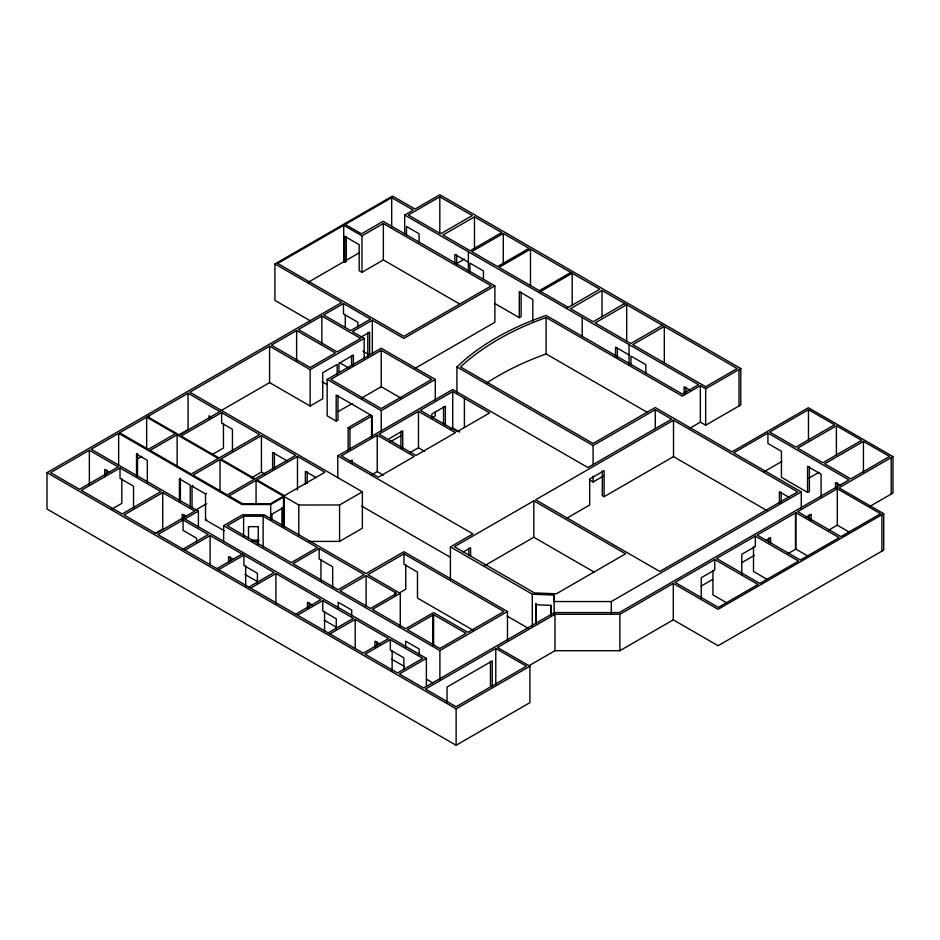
<?xml version="1.0" encoding="UTF-8"?>
<svg xmlns="http://www.w3.org/2000/svg" width="940" height="940" viewBox="0 0 940 940"><rect width="100%" height="100%" fill="white"/><g stroke="black" fill="none" stroke-linecap="round" stroke-linejoin="round"><path stroke-width="1.41" d="M450.413 578.97L450.413 546.915L532.334 594.209L554.118 595.079L554.048 601.541L611.306 601.541L801.268 491.879L801.268 507.906M535.87 623.549L536.035 603.386L536.035 623.62M456.922 393.179L456.922 366.953L462.551 361.747A257.266 148.532 0 0 1 546.128 315.44L682.311 394.072L698.538 384.695L404.682 215.025L413.224 210.102L391.686 197.659L345.286 224.46L361.501 233.825L383.132 221.335L494.875 285.854L494.875 322.267L415.233 368.245M310.188 320.74L274.915 300.377L274.915 263.952L392.509 196.061L415.034 209.056L439.814 194.745L740.791 368.515L740.791 404.94L705.67 425.221L700.359 422.154L689.525 428.405M343.723 225.353L277.7 263.482L403.859 336.32L491.268 285.854L383.344 223.544L361.971 235.881L343.723 225.353L343.723 261.778L308.167 282.305M439.814 196.824L408.289 215.025L440.731 233.755L472.256 215.554L439.814 196.824L439.814 233.249M359.08 252.907L345.286 260.874L346.308 261.473L346.308 236.904M343.723 261.778L344.757 262.366L346.308 261.473M344.757 262.366L344.757 236.351L359.174 244.67L359.174 270.685L361.971 272.306L383.344 259.957L459.531 303.937M474.477 216.846L442.952 235.035L470.188 250.768L501.713 232.568L474.477 216.846L474.477 248.888M528.726 665.873L554.976 650.715L619.86 650.715L673.298 619.86L718.09 645.721L883.718 550.1L883.718 513.675L718.09 609.308L673.298 583.446L619.86 614.302L554.976 614.302L497.483 647.495L529.925 666.225L529.925 702.638L456.123 745.255L47 509.045L47 472.632L341.678 302.492L274.915 263.952M89.359 450.26L50.607 472.632L79.477 489.294L118.229 466.922L89.359 450.26L89.359 485.216M308.99 541.428L339.575 541.405L362.37 528.233L362.37 491.82L339.575 504.98L298.791 505.015L284.279 496.637L270.673 504.498L241.874 504.498L118.64 433.352L91.157 449.214L198.399 511.125L198.399 527.152M146.652 417.172L119.638 432.776L148.332 449.344L175.345 433.74L146.652 417.172L146.652 449.226M188.071 393.261L147.51 416.679L179.293 435.02L219.843 411.614L188.071 393.261L188.071 429.686L178.071 435.455M364.203 358.786L364.203 338.4L310.141 369.608L269.58 346.202L189.868 392.227L362.37 491.82M296.617 330.598L271.39 345.156L310.141 367.528L335.369 352.958L296.617 330.598L296.617 361.183M321.856 316.028L298.426 329.552L337.166 351.924L360.596 338.4L321.856 316.028L321.856 343.699M343.476 303.538L323.654 314.982L350.69 330.598L370.513 319.142L343.476 303.538L343.476 313.948L357.893 322.267L357.893 326.603M503.264 233.461L471.739 251.662L497.554 266.561L529.067 248.36L503.264 233.461L503.264 264.058M456.828 263.459L464.384 259.088M136.523 475.757L136.523 454.079L137.522 453.503L137.522 476.627M494.875 285.854L403.859 338.4L372.311 320.188L352.488 331.632L364.203 338.4M177.143 434.785L150.142 450.378L191.22 474.089L218.221 458.497L177.143 434.785L177.143 466.839M120.026 467.967L81.275 490.339L122.177 513.945L160.928 491.573L120.026 467.967L120.026 478.366L133.539 486.18L133.539 507.847M136.829 459.272L141.74 456.429M220.242 411.109L269.58 382.615L310.141 406.033L322.749 398.748L322.749 372.734L337.166 364.414L337.166 374.531M221.64 412.648L181.091 436.066L219.091 458.003L259.64 434.586L221.64 412.648L221.64 423.059L232.45 429.298L232.45 450.977M361.207 337.014L369.608 332.149L369.608 355.273M566.503 308.449L599.826 289.214L530.501 249.194L498.987 267.383L539.325 290.707L570.815 272.459M337.977 395.446L337.977 420.015L336.179 421.049L327.167 415.856L327.167 379.431L381.217 348.223L435.291 379.443L435.291 399.829M381.217 350.303L330.762 379.431L381.229 408.571L431.683 379.443L381.217 350.303L381.217 386.716L401.404 398.372M111.696 509.198L121.824 503.346L121.824 478.777M212.229 454.502L223.45 448.028L223.45 423.458M162.726 492.619L123.986 514.991L156.04 533.497L194.792 511.125L162.726 492.619L162.726 529.044L155.229 533.368M220.03 459.543L193.017 475.135L227.257 494.91L254.27 479.306L220.03 459.543L220.03 491.585M261.438 435.631L220.888 459.037L255.139 478.812L295.689 455.395L261.438 435.631L261.438 472.045L251.309 477.896M192.018 507.8L192.018 486.121L193.017 485.545M538.867 292.493L572.19 273.258L572.19 305.312M338.341 411.485L352.206 403.471M361.042 398.372L381.217 386.716M192.018 486.121L205.531 493.923L206.53 493.347M494.522 303.338L519.291 317.638L521.113 316.592L521.113 292.023M195.673 510.021L206.636 503.699M183.077 549.113L208.304 534.543L183.077 519.973L157.838 534.543L363.298 653.159L388.537 638.589L355.203 619.354L329.975 633.924M198.399 511.125L184.875 518.927L426.384 658.364L426.384 686.047M283.504 496.191L256.068 480.352L229.066 495.944L242.555 503.734L270.426 503.734L283.504 496.191L283.504 526.776M297.487 456.44L256.937 479.846L284.362 495.686L324.911 472.268L297.487 456.44L297.487 489.952M348.153 450.977L348.153 427.665L369.784 415.174L371.582 416.22L371.582 438.075M348.153 427.665L349.95 428.711L371.582 416.22M327.167 379.431L381.229 410.651L435.291 379.443M705.67 386.716L737.195 368.515L602.023 290.483L570.498 308.673L593.128 321.738L624.642 303.538M205.531 493.923L205.531 519.938L206.53 519.362M337.777 477.72L337.777 455.865L452.728 389.501L587.899 467.544L671.701 419.158L655.274 409.676L593.093 445.572L456.922 366.953M377.222 435.173L341.373 455.865L378.327 477.203L414.176 456.499L377.222 435.173L377.222 471.586L383.379 475.147M418.476 411.356L379.031 434.127L415.974 455.465L455.43 432.682L418.476 411.356L418.476 447.769L410.005 452.669M452.728 391.581L420.286 410.31L457.228 431.648L489.67 412.919L452.728 391.581L452.728 428.005L459.742 432.048M223.626 541.722L223.626 525.695L242.555 514.768L264.175 514.768L366.024 573.564L403.871 551.721L507.483 611.541L507.483 640.681M184.875 550.147L210.113 535.577L274.092 572.519L248.853 587.089M243.601 516.236L227.233 525.695L291.212 562.637L317.344 547.55L263.118 516.236L243.601 516.236L243.601 536.634M349.786 461.423L352.195 460.036L352.195 462.927M389.219 438.651L402.731 430.849L402.731 448.192M390.029 441.988L401.345 435.455M431.519 418.03L435.291 415.856L435.291 411.485M271.166 513.71L271.954 514.168L282.764 507.917L282.764 525.26M372.216 474.488L377.222 471.586M450.272 429.427L452.728 428.005M216.87 568.618L242.097 554.048M218.667 569.663L243.907 555.094L243.907 565.492L257.419 573.306L257.419 583.423M662.371 325.322L630.846 343.523L595.173 322.925L626.686 304.724L626.686 341.138M250.663 588.123L275.89 573.564L320.963 599.579L295.724 614.149M319.142 548.584L293.01 563.671L338.083 589.697L364.215 574.61L319.142 548.584L319.142 558.995L332.666 566.797L332.666 587.03M297.534 615.195L322.761 600.625L353.405 618.309L328.166 632.879M366.106 575.703L339.974 590.79L370.572 608.45L396.704 593.363L366.106 575.703L366.106 606.288M400.264 593.34L372.322 609.461L405.657 628.707L433.599 612.586L467.838 632.35L503.887 611.541L403.953 553.848L367.904 574.657L400.264 593.34L400.264 626.839M740.791 368.515L705.67 388.796L700.359 385.729L682.311 396.151L546.128 317.52A264.974 152.985 0 0 0 460.518 366.953L593.093 443.492L655.192 407.537L731.966 451.87L808.377 407.748L893 456.605L893 493.018L870.041 506.272M450.413 546.915L472.949 533.908L337.777 455.865M533.826 500.844L454.384 546.704L534.413 592.917L556.351 593.798L625.582 553.813L533.826 500.844L533.826 537.257L594.162 572.096M673.51 420.204L535.636 499.798L659.786 571.485L797.661 491.879L673.51 420.204L673.51 456.617L766.805 510.479M463.115 552.074L470.599 547.75L470.599 556.421M399.453 592.87L405.763 589.227L405.763 564.658M589.31 479.811L593.093 481.997L603.245 476.134M484.511 565.727L533.826 537.257M567.067 518.069L589.697 505.003L589.697 478.989L604.115 470.67L604.115 496.684L602.317 495.639L602.317 471.069M604.115 496.684L673.51 456.617M390.335 639.635L365.108 654.205L397.549 672.934L422.777 658.364L390.335 639.635L390.335 650.045L403.859 657.847L403.859 669.409M433.599 614.666L407.455 629.753L439.897 648.482L466.04 633.395L433.599 614.666L433.599 645.251M426.384 658.364L399.347 673.968L423.681 688.021L554.353 612.586L619.225 612.586L849.02 479.905L767.921 433.082L733.682 452.857L801.268 491.879M808.471 409.676L769.719 432.048L795.851 447.135L834.602 424.762L808.471 409.676L808.471 440.261M223.626 525.695L439.897 650.562L507.483 611.541M836.412 425.808L797.661 448.169L822.888 462.738L861.639 440.366L836.412 425.808L836.412 454.937M764.114 471.704L781.857 461.458M495.768 648.482L425.479 689.067L456.123 706.751L526.412 666.166L495.768 648.482L495.768 684.896M863.437 441.412L824.697 463.784L850.829 478.871L889.581 456.499L863.437 441.412L863.437 471.998M808.905 478.096L818.905 472.327M767.921 433.082L767.921 443.492L781.434 451.294L781.434 477.309L807.566 492.396L809.375 491.362L809.375 466.792M47 472.632L456.123 708.831L529.925 666.225M714.752 559.512L675.096 582.401L718.36 607.381L758.004 584.48L714.752 559.512L714.752 569.922L701.24 577.724L701.24 597.957M755.302 536.106L716.55 558.478L759.814 583.446L798.565 561.074L755.302 536.106L755.302 546.504L741.789 554.306L741.789 574.54M795.851 512.688L757.111 535.06L800.363 560.029L839.115 537.657L795.851 512.688L795.851 549.113L808.212 556.245M837.305 488.753L797.661 511.642L840.912 536.623L880.568 513.734L837.305 488.753L837.305 525.178L849.666 532.31M893 456.605L838.927 487.825L883.718 513.675M765.712 540.5L770.624 537.657L770.624 543.438M806.261 517.082L811.173 514.251L811.173 520.032M701.216 586.055L712.614 579.475M741.742 562.661L754.409 555.352M788.037 553.625L795.851 549.113M828.598 530.207L837.305 525.178M248.489 526.647L258.242 526.647M252.825 540.148L258.688 540.148M251.955 540.911L259.158 540.911M535.87 604.761L551.122 605.372L551.122 615.489M540.664 291.459L568.301 307.404M705.775 386.81L632.796 344.651L664.322 326.45L664.322 362.863M468.39 262.213L454.878 254.411L454.878 263.083M629.048 354.968L615.524 347.166L615.524 357.282M690.125 390.253L684.109 386.787L684.109 394.013M840.419 485.346L835.507 482.514L835.507 488.295M486.767 382.944A264.974 152.985 0 0 1 546.128 353.945L647.554 412.495M789.248 497.424L779.413 491.749L779.413 503.311M767.275 579.428L753.504 571.485L753.504 546.915M362.946 351.196L367.987 354.11M339.352 362.546L349.351 368.315M726.714 602.846L712.955 594.891L712.955 570.322M321.962 381.64L327.038 384.566M418.476 447.769L424.633 451.329M211.43 417.16L209.021 415.774L209.021 418.664M287.029 460.812L272.612 452.481L272.612 469.824M316.204 477.649L305.382 471.41L305.382 484.417M361.771 506.143L450.201 557.197M261.438 472.045L265.162 474.195M507.071 616.053L528.48 628.402M473.384 630.352L417.478 598.075L417.478 572.061L403.953 564.259L403.953 553.848M136.523 454.079L147.333 460.318L147.333 481.997M205.531 519.938L224.331 530.783M109.627 472.362L104.704 469.53L104.704 476.756M185.779 516.33L182.172 514.251L182.172 520.032M233.496 559.488L228.584 556.656L228.584 562.437M312.362 605.019L307.439 602.188L307.439 607.968M379.936 644.029L375.013 641.198L375.013 646.979M245.023 574.469L257.607 581.731M324.323 620.259L336.908 627.52M391.851 659.234L404.4 666.484M426.49 679.232L432.588 682.757M891.202 457.639L891.202 494.064M881.92 514.721L881.92 551.134M837.305 482.913L837.305 487.249M821.09 497.307L821.09 474.183L807.566 466.381L807.566 492.396M809.375 514.65L809.375 518.986M795.499 512.899L795.499 549.312M781.211 492.149L781.211 502.265M768.826 538.068L768.826 542.404M738.993 369.561L738.993 405.986M705.67 388.796L705.67 425.221M700.359 385.729L700.359 422.154M685.93 387.174L685.93 392.955M673.298 583.446L673.298 619.86M655.274 409.676L655.274 428.616M645.851 373.356L645.851 364.685L630.975 356.107L630.975 364.779M629.048 344.557L629.025 364.967M619.86 614.302L619.86 650.715M617.333 347.565L617.333 357.682M611.306 601.541L611.306 613.197M602.023 290.483L602.023 316.698M593.093 445.572L593.093 464.513M593.093 476.169L593.093 481.997M582.212 317.52L582.189 336.473M554.976 614.302L554.976 650.715M554.118 595.079L554.118 614.02M551.287 605.442L551.287 615.559M546.128 317.52L546.128 353.945M532.816 321.104L532.816 299.425L519.291 291.623L519.291 317.638M532.252 594.162L532.334 626.263M530.501 249.194L530.501 285.607M492.243 686.94L492.243 660.926L447.029 687.023L447.029 702.92M490.445 661.325L490.445 685.894M483.442 279.591L483.442 270.92L469.93 263.118L469.93 271.789M468.802 548.149L468.802 555.376M468.39 251.803L468.39 270.885M464.407 398.337L464.407 427.465M456.676 254.811L456.676 264.927M456.123 708.831L456.123 745.255M445.36 425.033L445.36 406.245L431.836 414.047L431.836 418.382M443.551 406.644L443.551 423.987M439.897 650.562L439.897 679.702M432.694 615.183L432.694 645.78M419.099 242.426L419.099 233.755L406.491 226.47L406.491 235.141M419.17 654.78L419.17 649L405.657 641.198L405.657 646.979M404.682 215.025L404.682 233.966M400.934 431.26L400.934 448.603M394.941 592.353L394.941 595.267M392.145 650.445L392.145 670.678M391.686 197.659L391.686 226.799M383.344 223.544L383.344 259.957M381.229 410.651L381.229 431.037M376.822 641.597L376.822 645.933M372.311 320.188L372.311 353.698M372.216 436.089L372.216 415.856L336.179 395.035L336.179 421.049M367.81 332.56L367.81 357.13M361.971 235.881L361.971 272.306M355.203 619.354L355.203 648.482M353.393 365.166L353.393 355.05L338.976 363.369L338.976 372.04M351.689 615.817L351.689 610.036L338.177 602.235L338.177 608.016M351.584 355.449L351.584 365.566M349.95 428.711L349.95 449.097M345.286 314.348L345.286 327.355M339.575 504.98L339.575 541.405M336.285 628.942L336.285 618.826L322.761 611.024L322.761 600.625M324.57 611.435L324.57 631.668M320.951 559.394L320.951 581.073M310.141 369.608L310.141 406.033M309.248 602.587L309.248 606.923M307.192 471.81L307.192 483.372M298.791 505.015L298.791 535.612M284.279 496.637L284.279 527.234M281.976 507.471L281.976 526.259M275.89 573.564L275.89 604.15M274.409 452.892L274.409 468.79M271.954 514.168L271.954 519.949M270.673 504.498L270.673 519.068M269.58 346.202L269.58 382.615M263.118 516.236L263.118 546.833M258.242 526.623L258.242 545.435M256.068 480.352L256.068 503.664M248.489 526.623L248.489 538.209M245.704 565.904L245.704 586.137M230.382 557.056L230.382 561.391M210.113 535.577L210.113 564.717M196.589 542.521L196.589 538.185L183.077 530.383L183.077 519.973M190.221 506.754L190.221 485.075L179.399 478.836L179.399 500.515M183.97 514.65L183.97 518.986M180.398 478.26L180.398 501.384M149.319 415.633L149.319 418.547M118.64 433.352L118.64 465.394M106.514 469.93L106.514 474.265"/></g></svg>
